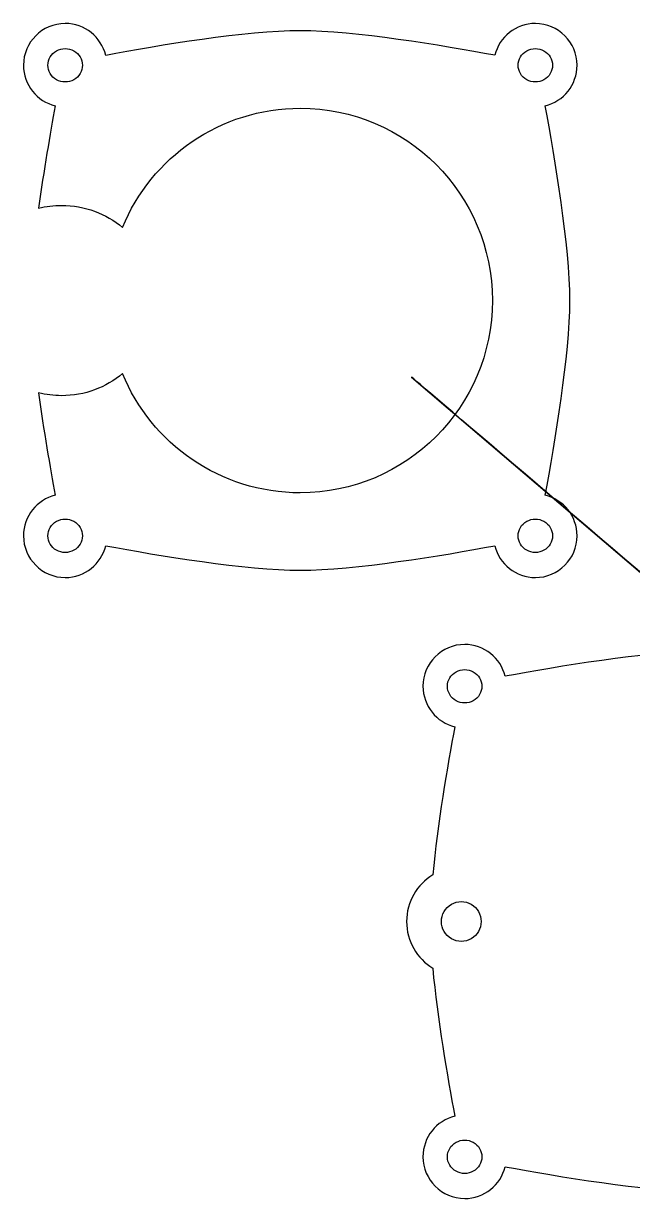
# Model space of a CAD drawing. Extents: x -10 to 179, y 134 to 301.
# Drawn here: x -9.7 to 74.6, y 139.1 to 301.5 of the extents above; entities that cross this region are included whole.
import ezdxf

# ---------------------------------------------------------------- set-up
doc = ezdxf.new("R2010")
doc.units = 0
doc.layers.add('Layer_1', color=7, linetype='CONTINUOUS')

msp = doc.modelspace()

# ---------------------------------------------------------------- linework, layer by layer
at = {"layer": 'Layer_1', "color": 7}
for points in [[(-3.889375, 301.480278), (-3.889375, 301.480278)], [(44.005754, 252.633123), (155.925901, 157.20547)], [(51.355625, 215.675903), (51.355625, 215.675903)]]:
    msp.add_lwpolyline(points, dxfattribs=at)
for points in [[(-1.506312, 295.711873), (-1.506312, 295.711873)], [(63.512202, 295.71187), (63.512202, 295.71187)], [(-1.506312, 230.693357), (-1.506312, 230.693357)], [(63.512202, 230.693357), (63.512202, 230.693357)], [(53.73559, 209.904656), (53.73559, 209.904656)], [(53.628457, 177.395402), (53.628457, 177.395402)], [(53.73559, 144.88614), (53.73559, 144.88614)]]:
    msp.add_lwpolyline(points, close=True, dxfattribs=at)
for points in [[(-3.889375, 301.480278), (-7.074603, 301.480278), (-9.657292, 298.897589), (-9.657292, 295.712361)], [(1.710972, 297.079375), (1.096256, 299.603517), (-1.176017, 301.480278), (-3.889375, 301.480278)], [(28.619097, 300.483681), (21.159414, 300.483681), (8.92177, 298.422451), (1.710972, 297.079375)], [(55.527222, 297.088194), (48.315129, 298.430415), (36.077294, 300.483681), (28.619097, 300.483681)], [(61.127569, 301.480278), (58.417406, 301.480278), (56.14512, 299.607835), (55.527222, 297.088194)], [(66.895486, 295.712361), (66.895486, 298.897589), (64.312797, 301.480278), (61.127569, 301.480278)], [(-6.277893, 295.711873), (-6.277893, 296.536708), (-5.823164, 297.298887), (-5.084998, 297.711304)], [(-5.084998, 297.711304), (-4.346832, 298.123722), (-3.437373, 298.123722), (-2.699207, 297.711304)], [(-2.699207, 297.711304), (-1.961041, 297.298887), (-1.506312, 296.536708), (-1.506312, 295.711873)], [(58.74062, 295.71187), (58.74062, 296.536705), (59.195349, 297.298884), (59.933516, 297.711301)], [(59.933516, 297.711301), (60.671682, 298.123719), (61.58114, 298.123719), (62.319306, 297.711301)], [(62.319306, 297.711301), (63.057473, 297.298884), (63.512202, 296.536705), (63.512202, 295.71187)], [(-9.657292, 295.712361), (-9.657292, 292.997011), (-7.783339, 290.724741), (-5.256389, 290.112014)], [(-5.084998, 293.712442), (-5.823164, 294.124859), (-6.277893, 294.887038), (-6.277893, 295.711873)], [(-1.506312, 295.711873), (-1.506312, 294.887038), (-1.961041, 294.124859), (-2.699207, 293.712442)], [(59.933516, 293.712439), (59.195349, 294.124857), (58.74062, 294.887035), (58.74062, 295.71187)], [(63.512202, 295.71187), (63.512202, 294.887035), (63.057473, 294.124857), (62.319306, 293.712439)], [(62.503403, 290.112014), (65.023043, 290.729911), (66.895486, 293.002198), (66.895486, 295.712361)], [(-2.699207, 293.712442), (-3.437373, 293.300025), (-4.346832, 293.300025), (-5.084998, 293.712442)], [(62.319306, 293.712439), (61.58114, 293.300022), (60.671682, 293.300022), (59.933516, 293.712439)], [(-5.256389, 290.112014), (-5.963978, 286.31342), (-6.867101, 281.121639), (-7.567083, 275.965625)], [(4.039306, 273.310972), (8.017255, 282.968275), (17.526526, 289.768056), (28.619097, 289.768056)], [(28.619097, 289.768056), (43.291847, 289.768056), (55.183264, 277.87664), (55.183264, 263.203889)], [(65.898889, 263.203889), (65.898889, 270.662085), (63.845623, 282.899921), (62.503403, 290.112014)], [(-7.567083, 275.965625), (-6.545803, 276.22004), (-5.483301, 276.353681), (-4.383264, 276.353681)], [(-4.383264, 276.353681), (-1.1805, 276.353681), (1.756835, 275.213013), (4.039306, 273.310972)], [(55.183264, 263.203889), (55.183264, 248.531139), (43.291847, 236.630903), (28.619097, 236.630903)], [(62.503403, 236.295764), (63.845623, 243.507857), (65.898889, 255.745693), (65.898889, 263.203889)], [(4.039306, 253.096806), (1.756835, 251.194763), (-1.1805, 250.054097), (-4.383264, 250.054097)], [(28.619097, 236.630903), (17.523643, 236.630903), (8.015415, 243.435506), (4.039306, 253.096806)], [(44.005754, 252.633123), (44.005754, 252.633123), (155.925901, 157.20547), (44.005754, 252.633123)], [(-4.383264, 250.054097), (-5.483882, 250.054097), (-6.545314, 250.187478), (-7.567083, 250.442153)], [(-7.567083, 250.442153), (-6.869679, 245.289164), (-5.972361, 240.095468), (-5.265208, 236.295764)], [(-5.265208, 236.295764), (-7.788261, 235.680274), (-9.657292, 233.408001), (-9.657292, 230.695417)], [(66.895486, 230.695417), (66.895486, 233.405718), (65.023238, 235.678005), (62.503403, 236.295764)], [(-6.277893, 230.693357), (-6.277893, 231.518192), (-5.823164, 232.28037), (-5.084998, 232.692788)], [(-5.084998, 232.692788), (-4.346832, 233.105205), (-3.437373, 233.105205), (-2.699207, 232.692788)], [(-2.699207, 232.692788), (-1.961041, 232.28037), (-1.506312, 231.518192), (-1.506312, 230.693357)], [(58.74062, 230.693357), (58.74062, 231.518192), (59.195349, 232.28037), (59.933516, 232.692788)], [(59.933516, 232.692788), (60.671682, 233.105205), (61.58114, 233.105205), (62.319306, 232.692788)], [(62.319306, 232.692788), (63.057473, 232.28037), (63.512202, 231.518192), (63.512202, 230.693357)], [(-9.657292, 230.695417), (-9.657292, 227.510189), (-7.074603, 224.9275), (-3.889375, 224.9275)], [(-5.084998, 228.693926), (-5.823164, 229.106343), (-6.277893, 229.868522), (-6.277893, 230.693357)], [(-1.506312, 230.693357), (-1.506312, 229.868522), (-1.961041, 229.106343), (-2.699207, 228.693926)], [(59.933516, 228.693926), (59.195349, 229.106343), (58.74062, 229.868522), (58.74062, 230.693357)], [(61.127569, 224.9275), (64.312797, 224.9275), (66.895486, 227.510189), (66.895486, 230.695417)], [(63.512202, 230.693357), (63.512202, 229.868522), (63.057473, 229.106343), (62.319306, 228.693926)], [(-3.889375, 224.9275), (-1.17679, 224.9275), (1.095482, 226.796531), (1.710972, 229.319583)], [(1.710972, 229.319583), (8.923065, 227.977363), (21.160904, 225.924097), (28.619097, 225.924097)], [(28.619097, 225.924097), (36.077294, 225.924097), (48.315129, 227.977363), (55.527222, 229.319583)], [(55.527222, 229.319583), (56.142873, 226.796759), (58.415149, 224.9275), (61.127569, 224.9275)], [(-2.699207, 228.693926), (-3.437373, 228.281508), (-4.346832, 228.281508), (-5.084998, 228.693926)], [(62.319306, 228.693926), (61.58114, 228.281508), (60.671682, 228.281508), (59.933516, 228.693926)], [(51.355625, 215.675903), (48.170397, 215.675903), (45.587708, 213.093214), (45.587708, 209.907986)], [(56.955972, 211.275), (56.341256, 213.799142), (54.068983, 215.675903), (51.355625, 215.675903)], [(83.864097, 214.679306), (76.404414, 214.679306), (64.16677, 212.618076), (56.955972, 211.275)], [(48.964008, 209.904656), (48.964008, 210.729491), (49.418737, 211.49167), (50.156903, 211.904087)], [(50.156903, 211.904087), (50.895069, 212.316505), (51.804528, 212.316505), (52.542694, 211.904087)], [(52.542694, 211.904087), (53.28086, 211.49167), (53.73559, 210.729491), (53.73559, 209.904656)], [(45.587708, 209.907986), (45.587708, 207.192636), (47.461661, 204.920366), (49.988611, 204.307639)], [(50.156903, 207.905225), (49.418737, 208.317642), (48.964008, 209.079821), (48.964008, 209.904656)], [(53.73559, 209.904656), (53.73559, 209.079821), (53.28086, 208.317642), (52.542694, 207.905225)], [(52.542694, 207.905225), (51.804528, 207.492808), (50.895069, 207.492808), (50.156903, 207.905225)], [(49.988611, 204.307639), (48.986635, 198.92867), (47.584473, 190.751125), (46.937083, 183.846528)], [(46.937083, 183.846528), (44.769492, 182.517109), (43.321111, 180.128656), (43.321111, 177.399514)], [(49.512374, 179.773054), (50.361549, 180.263579), (51.407965, 180.263579), (52.25714, 179.773054)], [(48.141057, 177.395402), (48.140398, 178.376071), (48.6632, 179.282529), (49.512374, 179.773054)], [(52.25714, 179.773054), (53.106314, 179.282529), (53.629116, 178.376071), (53.628457, 177.395402)], [(43.321111, 177.399514), (43.321111, 174.670371), (44.769492, 172.2731), (46.937083, 170.943681)], [(49.512374, 175.01775), (48.6632, 175.508275), (48.140398, 176.414733), (48.141057, 177.395402)], [(53.628457, 177.395402), (53.629116, 176.414733), (53.106314, 175.508275), (52.25714, 175.01775)], [(52.25714, 175.01775), (51.407965, 174.527225), (50.361549, 174.527225), (49.512374, 175.01775)], [(46.937083, 170.943681), (47.582147, 164.040358), (48.978433, 155.871933), (49.979792, 150.491389)], [(49.979792, 150.491389), (47.456739, 149.875899), (45.587708, 147.603626), (45.587708, 144.891042)], [(48.964008, 144.88614), (48.964008, 145.710975), (49.418737, 146.473153), (50.156903, 146.885571)], [(50.156903, 146.885571), (50.895069, 147.297988), (51.804528, 147.297988), (52.542694, 146.885571)], [(52.542694, 146.885571), (53.28086, 146.473153), (53.73559, 145.710975), (53.73559, 144.88614)], [(45.587708, 144.891042), (45.587708, 141.705814), (48.170397, 139.123125), (51.355625, 139.123125)], [(50.156903, 142.886709), (49.418737, 143.299126), (48.964008, 144.061305), (48.964008, 144.88614)], [(53.73559, 144.88614), (53.73559, 144.061305), (53.28086, 143.299126), (52.542694, 142.886709)], [(52.542694, 142.886709), (51.804528, 142.474291), (50.895069, 142.474291), (50.156903, 142.886709)], [(51.355625, 139.123125), (54.06821, 139.123125), (56.340482, 140.992156), (56.955972, 143.515208)], [(56.955972, 143.515208), (64.168065, 142.172988), (76.405904, 140.119722), (83.864097, 140.119722)]]:
    msp.add_open_spline(points, degree=3, dxfattribs=at)

doc.saveas('drawing.dxf')
